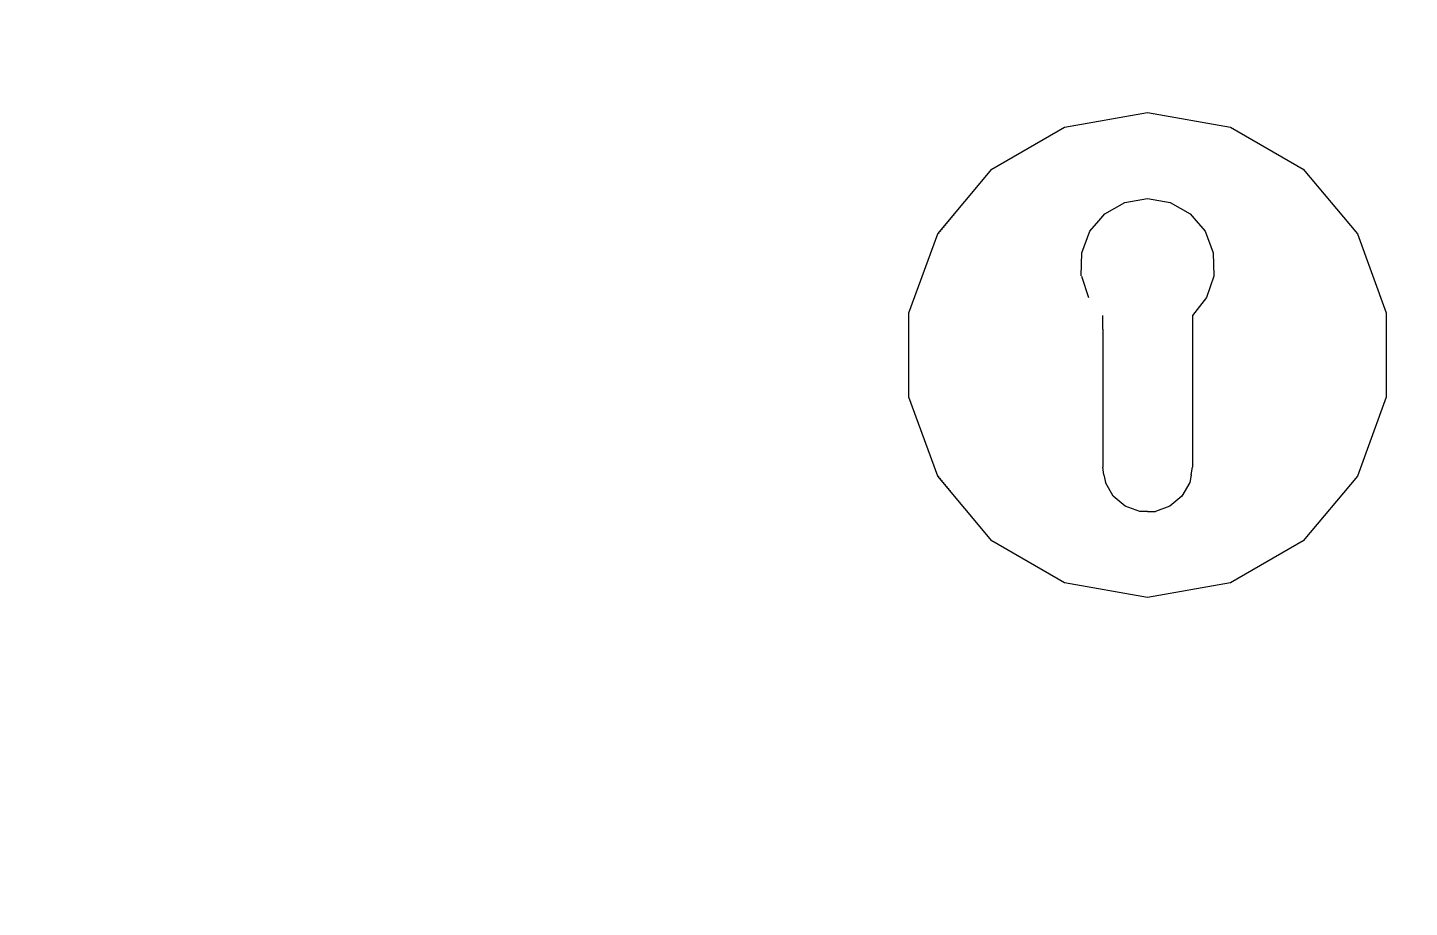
# Model space of a CAD drawing. Header units: millimetres. Extents: x -310 to 171125, y -3027 to 55843.
# Drawn here: x 132782.4 to 132936.4, y 42034.1 to 42132.1 of the extents above; entities that cross this region are included whole.
import ezdxf

# ---------------------------------------------------------------- set-up
doc = ezdxf.new("R2010")
doc.units = ezdxf.units.MM
doc.header["$MEASUREMENT"] = 0
doc.set_wipeout_variables(frame=1)
doc.linetypes.add('Wipeout_Contour', pattern=[1000, 0, -1000])
doc.layers.add('Dimensioning - General', color=7, linetype='Continuous')
doc.layers.add('Structural - Bearing', color=7, linetype='Continuous')
for name, color, linetype, lineweight, true_color in [('Dimensioning - General_Pen_No__61', 7, 'Continuous', 20, 0x6a6a6a), ('Dimensioning - General_Pen_No__88', 7, 'Continuous', 20, 0xfd4435), ('Structural - Bearing_Pen_No__82', 7, 'Continuous', 20, 0xaaaaaa)]:
    doc.layers.add(name, color=color, linetype=linetype, lineweight=lineweight, true_color=true_color)
doc.layers.get('0').off()
doc.styles.add('GENERATED_STYLE_6', font='calibril.ttf')
doc.dimstyles.new('GENERATED_STYLE__1', dxfattribs={"dimtxt": 195.999997, "dimasz": 106.4, "dimexe": 0.18, "dimexo": 0.0625, "dimgap": 0.09, "dimtad": 1, "dimdec": 0, "dimlfac": 0.1, "dimzin": 0, "dimdsep": 46, "dimtxsty": 'GENERATED_STYLE_6', "dimblk": 'ARROWHEAD_2', "dimblk1": 'ARROWHEAD_2', "dimblk2": 'ARROWHEAD_2', "dimcen": 0.09, "dimse1": 1, "dimse2": 1, "dimclrd": 256, "dimclre": 256, "dimclrt": 256, "dimadec": 0, "dimazin": 0, "dimtfac": 1, "dimtdec": 4, "dimtmove": 0, "dimatfit": 3, "dimfxl": 1, "dimtolj": 1, "dimtzin": 0, "dimarcsym": 0})

# ---------------------------------------------------------------- blocks, each defined once
blk = doc.blocks.new('*D101')
at = {"layer": 'Dimensioning - General_Pen_No__61', "color": 251, "linetype": 'Continuous', "lineweight": 20, "true_color": 0x6a6a6a, "transparency": 16777216}
for p, q in [((134582.88, 43836.02), (134722.88, 43755.19)), ((134757.88, 43795.6), (134547.88, 43795.6)), ((134652.88, 41095.6), (134652.88, 43795.6)), ((134582.88, 41136.02), (134722.88, 41055.19)), ((134757.88, 41095.6), (134547.88, 41095.6))]:
    blk.add_line(p, q, dxfattribs=at)
at = {"layer": 'Dimensioning - General_Pen_No__88', "color": 20, "lineweight": 20, "true_color": 0xfd4435, "transparency": 16777216, "char_height": 196, "attachment_point": 7, "rotation": 90, "style": 'GENERATED_STYLE_6'}
for s, insert in [('\\A1;{\\pql;\\fCalibri Light|b0|i0|c0|p34;20}', (134613.68, 43437.36)), ('\\A1;{\\pql;\\fCalibri Light|b0|i0|c0|p34;270}', (134613.68, 42207.27))]:
    blk.add_mtext(s, dxfattribs=dict(at, insert=insert))
blk = doc.blocks.new('ARROWHEAD_2')
at = {"color": 0, "linetype": 'Continuous', "lineweight": 0}
for p, q in [((-0.3781, -0.655), (0.3781, 0.655)), ((0, 0), (-1, 0))]:
    blk.add_line(p, q, dxfattribs=at)
blk = doc.blocks.new('*D144')
at = {"layer": 'Dimensioning - General_Pen_No__61', "color": 251, "linetype": 'Continuous', "lineweight": 20, "true_color": 0x6a6a6a, "transparency": 16777216}
for p, q in [((135132.88, 43836.02), (135272.88, 43755.19)), ((135307.88, 43795.6), (135097.88, 43795.6)), ((135202.88, 41095.6), (135202.88, 43795.6)), ((135132.88, 41136.02), (135272.88, 41055.19)), ((135307.88, 41095.6), (135097.88, 41095.6))]:
    blk.add_line(p, q, dxfattribs=at)
at = {"layer": 'Dimensioning - General_Pen_No__88', "color": 20, "lineweight": 20, "true_color": 0xfd4435, "transparency": 16777216, "char_height": 196, "attachment_point": 7, "rotation": 90, "style": 'GENERATED_STYLE_6'}
for s, insert in [('\\A1;{\\pql;\\fCalibri Light|b0|i0|c0|p34;20}', (135163.68, 43437.36)), ('\\A1;{\\pql;\\fCalibri Light|b0|i0|c0|p34;270}', (135163.68, 42207.27))]:
    blk.add_mtext(s, dxfattribs=dict(at, insert=insert))
blk = doc.blocks.new('*D164')
at = {"layer": 'Dimensioning - General_Pen_No__61', "color": 251, "linetype": 'Continuous', "lineweight": 20, "true_color": 0x6a6a6a, "transparency": 16777216}
for p, q in [((135682.88, 44036.02), (135822.88, 43955.19)), ((135857.88, 43995.6), (135647.88, 43995.6)), ((135752.88, 41095.6), (135752.88, 43995.6)), ((135682.88, 41136.02), (135822.88, 41055.19)), ((135857.88, 41095.6), (135647.88, 41095.6))]:
    blk.add_line(p, q, dxfattribs=at)
at = {"layer": 'Dimensioning - General_Pen_No__88', "color": 20, "lineweight": 20, "true_color": 0xfd4435, "transparency": 16777216, "insert": (135713.68, 42307.27), "char_height": 196, "attachment_point": 7, "rotation": 90, "style": 'GENERATED_STYLE_6'}
blk.add_mtext('\\A1;{\\pql;\\fCalibri Light|b0|i0|c0|p34;290}', dxfattribs=at)

msp = doc.modelspace()

# ---------------------------------------------------------------- wipeouts: each hides what was drawn before it
at = {"color": 254, "linetype": 'Wipeout_Contour', "lineweight": 0, "ltscale": 975872.435495}
msp.add_wipeout([(132900.79, 42109.39), (132901.78, 42110.53), (132898.01, 42120.88), (132889.92, 42116.21), (132899.84, 42104.39), (132899.82, 42104.44), (132899.88, 42107)], dxfattribs=at).dxf.layer = 'Structural - Bearing'

# ---------------------------------------------------------------- next in the draw order: wipeouts: each hides what was drawn before it
at = {"color": 254, "linetype": 'Wipeout_Contour', "lineweight": 0, "ltscale": 836440.456988}
msp.add_wipeout([(132900.63, 42102.02), (132899.84, 42104.39), (132889.92, 42116.21), (132883.91, 42109.05), (132902.21, 42098.49), (132902.21, 42100)], dxfattribs=at).dxf.layer = 'Structural - Bearing'

# ---------------------------------------------------------------- next in the draw order: wipeouts: each hides what was drawn before it
at = {"color": 254, "linetype": 'Wipeout_Contour', "lineweight": 0, "ltscale": 836499.937575}
msp.add_wipeout([(132904.69, 42112.59), (132907.21, 42113.03), (132907.21, 42122.5), (132898.01, 42120.88), (132901.78, 42110.53), (132902.46, 42111.33)], dxfattribs=at).dxf.layer = 'Structural - Bearing'

# ---------------------------------------------------------------- next in the draw order: wipeouts: each hides what was drawn before it
at = {"color": 254, "linetype": 'Wipeout_Contour', "lineweight": 0, "ltscale": 836542.872261}
msp.add_wipeout([(132911.95, 42111.33), (132912.64, 42110.53), (132916.41, 42120.88), (132907.21, 42122.5), (132907.21, 42113.03), (132909.73, 42112.59)], dxfattribs=at).dxf.layer = 'Structural - Bearing'
at = {"color": 254, "linetype": 'Wipeout_Contour', "lineweight": 0, "ltscale": 557634.631497}
msp.add_wipeout([(132889.85, 42116.29), (132889.92, 42116.21), (132898.01, 42120.88), (132897.97, 42120.98)], dxfattribs=at).dxf.layer = 'Structural - Bearing'

# ---------------------------------------------------------------- next in the draw order: wipeouts: each hides what was drawn before it
at = {"color": 254, "linetype": 'Wipeout_Contour', "lineweight": 0, "ltscale": 557671.468547}
msp.add_wipeout([(132897.97, 42120.98), (132898.01, 42120.88), (132907.21, 42122.5), (132907.21, 42122.6)], dxfattribs=at).dxf.layer = 'Structural - Bearing'
at = {"color": 254, "linetype": 'Wipeout_Contour', "lineweight": 0, "ltscale": 975990.721185}
msp.add_wipeout([(132914.6, 42104.44), (132914.58, 42104.39), (132924.5, 42116.21), (132916.41, 42120.88), (132912.64, 42110.53), (132913.62, 42109.39), (132914.54, 42107)], dxfattribs=at).dxf.layer = 'Structural - Bearing'
at = {"color": 254, "linetype": 'Wipeout_Contour', "lineweight": 0, "ltscale": 557600.547599}
msp.add_wipeout([(132883.83, 42109.1), (132883.91, 42109.05), (132889.92, 42116.21), (132889.85, 42116.29)], dxfattribs=at).dxf.layer = 'Structural - Bearing'

# ---------------------------------------------------------------- next in the draw order: linework, layer by layer
at = {"layer": 'Structural - Bearing_Pen_No__82', "color": 253, "linetype": 'Continuous', "lineweight": 20, "true_color": 0xaaaaaa}
msp.add_line((132889.85, 42116.29), (132897.97, 42120.98), dxfattribs=at)

# ---------------------------------------------------------------- next in the draw order: wipeouts: each hides what was drawn before it
at = {"color": 254, "linetype": 'Wipeout_Contour', "lineweight": 0, "ltscale": 557706.622552}
msp.add_wipeout([(132907.21, 42122.6), (132907.21, 42122.5), (132916.41, 42120.88), (132916.44, 42120.98)], dxfattribs=at).dxf.layer = 'Structural - Bearing'
at = {"color": 254, "linetype": 'Wipeout_Contour', "lineweight": 0, "ltscale": 836565.624961}
msp.add_wipeout([(132913.79, 42102.02), (132912.21, 42100), (132912.21, 42098.49), (132930.5, 42109.05), (132924.5, 42116.21), (132914.58, 42104.39)], dxfattribs=at).dxf.layer = 'Structural - Bearing'
at = {"color": 254, "linetype": 'Wipeout_Contour', "lineweight": 0, "ltscale": 557606.779489}
msp.add_wipeout([(132902.21, 42098.49), (132883.91, 42109.05), (132880.72, 42100.28), (132902.21, 42096.49)], dxfattribs=at).dxf.layer = 'Structural - Bearing'

# ---------------------------------------------------------------- next in the draw order: linework, layer by layer
at = {"layer": 'Structural - Bearing_Pen_No__82', "color": 253, "linetype": 'Continuous', "lineweight": 20, "true_color": 0xaaaaaa}
msp.add_line((132897.97, 42120.98), (132907.21, 42122.6), dxfattribs=at)

# ---------------------------------------------------------------- next in the draw order: wipeouts: each hides what was drawn before it
at = {"color": 254, "linetype": 'Wipeout_Contour', "lineweight": 0, "ltscale": 557735.840798}
msp.add_wipeout([(132916.44, 42120.98), (132916.41, 42120.88), (132924.5, 42116.21), (132924.56, 42116.29)], dxfattribs=at).dxf.layer = 'Structural - Bearing'
at = {"color": 254, "linetype": 'Wipeout_Contour', "lineweight": 0, "ltscale": 557597.426989}
msp.add_wipeout([(132902.21, 42096.49), (132880.72, 42100.28), (132880.72, 42090.93), (132902.21, 42094.72)], dxfattribs=at).dxf.layer = 'Structural - Bearing'

# ---------------------------------------------------------------- next in the draw order: linework, layer by layer
at = {"layer": 'Structural - Bearing_Pen_No__82', "color": 253, "linetype": 'Continuous', "lineweight": 20, "true_color": 0xaaaaaa}
msp.add_line((132907.21, 42122.6), (132916.44, 42120.98), dxfattribs=at)

# ---------------------------------------------------------------- next in the draw order: wipeouts: each hides what was drawn before it
at = {"color": 254, "linetype": 'Wipeout_Contour', "lineweight": 0, "ltscale": 557573.328693}
msp.add_wipeout([(132880.62, 42100.29), (132880.72, 42100.28), (132883.91, 42109.05), (132883.83, 42109.1)], dxfattribs=at).dxf.layer = 'Structural - Bearing'
at = {"color": 254, "linetype": 'Wipeout_Contour', "lineweight": 0, "ltscale": 557593.884201}
msp.add_wipeout([(132902.21, 42094.72), (132880.72, 42090.93), (132883.91, 42082.15), (132902.21, 42092.72)], dxfattribs=at).dxf.layer = 'Structural - Bearing'

# ---------------------------------------------------------------- next in the draw order: linework, layer by layer
at = {"layer": 'Structural - Bearing_Pen_No__82', "color": 253, "linetype": 'Continuous', "lineweight": 20, "true_color": 0xaaaaaa}
msp.add_line((132883.83, 42109.1), (132889.85, 42116.29), dxfattribs=at)

# ---------------------------------------------------------------- next in the draw order: wipeouts: each hides what was drawn before it
at = {"color": 254, "linetype": 'Wipeout_Contour', "lineweight": 0, "ltscale": 557556.263391}
msp.add_wipeout([(132880.62, 42090.92), (132880.72, 42090.93), (132880.72, 42100.28), (132880.62, 42100.29)], dxfattribs=at).dxf.layer = 'Structural - Bearing'
at = {"color": 254, "linetype": 'Wipeout_Contour', "lineweight": 0, "ltscale": 557596.046914}
msp.add_wipeout([(132902.21, 42092.72), (132883.91, 42082.15), (132889.92, 42075), (132902.21, 42089.65)], dxfattribs=at).dxf.layer = 'Structural - Bearing'

# ---------------------------------------------------------------- next in the draw order: linework, layer by layer
at = {"layer": 'Structural - Bearing_Pen_No__82', "color": 253, "linetype": 'Continuous', "lineweight": 20, "true_color": 0xaaaaaa}
msp.add_line((132880.62, 42100.29), (132883.83, 42109.1), dxfattribs=at)

# ---------------------------------------------------------------- next in the draw order: wipeouts: each hides what was drawn before it
at = {"color": 254, "linetype": 'Wipeout_Contour', "lineweight": 0, "ltscale": 557551.400201}
msp.add_wipeout([(132883.83, 42082.1), (132883.91, 42082.15), (132880.72, 42090.93), (132880.62, 42090.92)], dxfattribs=at).dxf.layer = 'Structural - Bearing'
at = {"color": 254, "linetype": 'Wipeout_Contour', "lineweight": 0, "ltscale": 697007.903399}
msp.add_wipeout([(132889.92, 42075), (132898.01, 42070.33), (132902.35, 42082.27), (132902.21, 42083.1), (132902.21, 42089.65)], dxfattribs=at).dxf.layer = 'Structural - Bearing'

# ---------------------------------------------------------------- next in the draw order: linework, layer by layer
at = {"layer": 'Structural - Bearing_Pen_No__82', "color": 253, "linetype": 'Continuous', "lineweight": 20, "true_color": 0xaaaaaa}
msp.add_line((132880.62, 42090.92), (132880.62, 42100.29), dxfattribs=at)

# ---------------------------------------------------------------- next in the draw order: wipeouts: each hides what was drawn before it
at = {"color": 254, "linetype": 'Wipeout_Contour', "lineweight": 0, "ltscale": 557559.334804}
msp.add_wipeout([(132889.85, 42074.92), (132889.92, 42075), (132883.91, 42082.15), (132883.83, 42082.1)], dxfattribs=at).dxf.layer = 'Structural - Bearing'

# ---------------------------------------------------------------- next in the draw order: linework, layer by layer
at = {"layer": 'Structural - Bearing_Pen_No__82', "color": 253, "linetype": 'Continuous', "lineweight": 20, "true_color": 0xaaaaaa}
msp.add_line((132883.83, 42082.1), (132880.62, 42090.92), dxfattribs=at)

# ---------------------------------------------------------------- next in the draw order: wipeouts: each hides what was drawn before it
at = {"color": 254, "linetype": 'Wipeout_Contour', "lineweight": 0, "ltscale": 557579.107456}
msp.add_wipeout([(132897.97, 42070.23), (132898.01, 42070.33), (132889.92, 42075), (132889.85, 42074.92)], dxfattribs=at).dxf.layer = 'Structural - Bearing'

# ---------------------------------------------------------------- next in the draw order: linework, layer by layer
at = {"layer": 'Structural - Bearing_Pen_No__82', "color": 253, "linetype": 'Continuous', "lineweight": 20, "true_color": 0xaaaaaa}
msp.add_line((132889.85, 42074.92), (132883.83, 42082.1), dxfattribs=at)

# ---------------------------------------------------------------- next in the draw order: wipeouts: each hides what was drawn before it
at = {"color": 254, "linetype": 'Wipeout_Contour', "lineweight": 0, "ltscale": 1115244.970833824}
msp.add_wipeout([(132906.34, 42078.18), (132904.71, 42078.77), (132903.38, 42079.89), (132902.51, 42081.39), (132902.35, 42082.27), (132898.01, 42070.33), (132907.21, 42068.7), (132907.21, 42078.18)], dxfattribs=at).dxf.layer = 'Structural - Bearing'

# ---------------------------------------------------------------- next in the draw order: wipeouts: each hides what was drawn before it
at = {"color": 254, "linetype": 'Wipeout_Contour', "lineweight": 0, "ltscale": 557608.332174}
msp.add_wipeout([(132907.21, 42068.6), (132907.21, 42068.7), (132898.01, 42070.33), (132897.97, 42070.23)], dxfattribs=at).dxf.layer = 'Structural - Bearing'

# ---------------------------------------------------------------- next in the draw order: linework, layer by layer
at = {"layer": 'Structural - Bearing_Pen_No__82', "color": 253, "linetype": 'Continuous', "lineweight": 20, "true_color": 0xaaaaaa}
msp.add_line((132897.97, 42070.23), (132889.85, 42074.92), dxfattribs=at)

# ---------------------------------------------------------------- next in the draw order: wipeouts: each hides what was drawn before it
at = {"color": 254, "linetype": 'Wipeout_Contour', "lineweight": 0, "ltscale": 1115296.699761676}
msp.add_wipeout([(132911.91, 42081.39), (132911.04, 42079.89), (132909.71, 42078.77), (132908.08, 42078.18), (132907.21, 42078.18), (132907.21, 42068.7), (132916.41, 42070.33), (132912.06, 42082.27)], dxfattribs=at).dxf.layer = 'Structural - Bearing'

# ---------------------------------------------------------------- next in the draw order: wipeouts: each hides what was drawn before it
at = {"color": 254, "linetype": 'Wipeout_Contour', "lineweight": 0, "ltscale": 557643.490044}
msp.add_wipeout([(132916.44, 42070.23), (132916.41, 42070.33), (132907.21, 42068.7), (132907.21, 42068.6)], dxfattribs=at).dxf.layer = 'Structural - Bearing'

# ---------------------------------------------------------------- next in the draw order: linework, layer by layer
at = {"layer": 'Structural - Bearing_Pen_No__82', "color": 253, "linetype": 'Continuous', "lineweight": 20, "true_color": 0xaaaaaa}
msp.add_line((132907.21, 42068.6), (132897.97, 42070.23), dxfattribs=at)

# ---------------------------------------------------------------- next in the draw order: wipeouts: each hides what was drawn before it
at = {"color": 254, "linetype": 'Wipeout_Contour', "lineweight": 0, "ltscale": 697088.884254}
msp.add_wipeout([(132916.41, 42070.33), (132924.5, 42075), (132912.21, 42089.65), (132912.21, 42083.1), (132912.06, 42082.27)], dxfattribs=at).dxf.layer = 'Structural - Bearing'

# ---------------------------------------------------------------- next in the draw order: wipeouts: each hides what was drawn before it
at = {"color": 254, "linetype": 'Wipeout_Contour', "lineweight": 0, "ltscale": 557693.1275}
msp.add_wipeout([(132912.21, 42089.65), (132924.5, 42075), (132930.5, 42082.15), (132912.21, 42092.72)], dxfattribs=at).dxf.layer = 'Structural - Bearing'

# ---------------------------------------------------------------- next in the draw order: wipeouts: each hides what was drawn before it
at = {"color": 254, "linetype": 'Wipeout_Contour', "lineweight": 0, "ltscale": 557708.163199}
msp.add_wipeout([(132912.21, 42092.72), (132930.5, 42082.15), (132933.7, 42090.93), (132912.21, 42094.72)], dxfattribs=at).dxf.layer = 'Structural - Bearing'
at = {"color": 254, "linetype": 'Wipeout_Contour', "lineweight": 0, "ltscale": 557680.326529}
msp.add_wipeout([(132924.56, 42074.92), (132924.5, 42075), (132916.41, 42070.33), (132916.44, 42070.23)], dxfattribs=at).dxf.layer = 'Structural - Bearing'

# ---------------------------------------------------------------- next in the draw order: linework, layer by layer
at = {"layer": 'Structural - Bearing_Pen_No__82', "color": 253, "linetype": 'Continuous', "lineweight": 20, "true_color": 0xaaaaaa}
msp.add_line((132916.44, 42070.23), (132907.21, 42068.6), dxfattribs=at)

# ---------------------------------------------------------------- next in the draw order: wipeouts: each hides what was drawn before it
at = {"color": 254, "linetype": 'Wipeout_Contour', "lineweight": 0, "ltscale": 557717.512878}
msp.add_wipeout([(132912.21, 42094.72), (132933.7, 42090.93), (132933.7, 42100.28), (132912.21, 42096.49)], dxfattribs=at).dxf.layer = 'Structural - Bearing'
at = {"color": 254, "linetype": 'Wipeout_Contour', "lineweight": 0, "ltscale": 557714.405704}
msp.add_wipeout([(132930.59, 42082.1), (132930.5, 42082.15), (132924.5, 42075), (132924.56, 42074.92)], dxfattribs=at).dxf.layer = 'Structural - Bearing'

# ---------------------------------------------------------------- next in the draw order: linework, layer by layer
at = {"layer": 'Structural - Bearing_Pen_No__82', "color": 253, "linetype": 'Continuous', "lineweight": 20, "true_color": 0xaaaaaa}
msp.add_line((132924.56, 42074.92), (132916.44, 42070.23), dxfattribs=at)

# ---------------------------------------------------------------- next in the draw order: wipeouts: each hides what was drawn before it
at = {"color": 254, "linetype": 'Wipeout_Contour', "lineweight": 0, "ltscale": 557721.054784}
msp.add_wipeout([(132912.21, 42096.49), (132933.7, 42100.28), (132930.5, 42109.05), (132912.21, 42098.49)], dxfattribs=at).dxf.layer = 'Structural - Bearing'
at = {"color": 254, "linetype": 'Wipeout_Contour', "lineweight": 0, "ltscale": 557741.61794}
msp.add_wipeout([(132933.8, 42090.92), (132933.7, 42090.93), (132930.5, 42082.15), (132930.59, 42082.1)], dxfattribs=at).dxf.layer = 'Structural - Bearing'

# ---------------------------------------------------------------- next in the draw order: linework, layer by layer
at = {"layer": 'Structural - Bearing_Pen_No__82', "color": 253, "linetype": 'Continuous', "lineweight": 20, "true_color": 0xaaaaaa}
msp.add_line((132930.59, 42082.1), (132924.56, 42074.92), dxfattribs=at)

# ---------------------------------------------------------------- next in the draw order: wipeouts: each hides what was drawn before it
at = {"color": 254, "linetype": 'Wipeout_Contour', "lineweight": 0, "ltscale": 557755.607389}
msp.add_wipeout([(132924.56, 42116.29), (132924.5, 42116.21), (132930.5, 42109.05), (132930.59, 42109.1)], dxfattribs=at).dxf.layer = 'Structural - Bearing'
at = {"color": 254, "linetype": 'Wipeout_Contour', "lineweight": 0, "ltscale": 3764212.63118124}
msp.add_wipeout([(132899.88, 42107), (132899.82, 42104.44), (132900.63, 42102.02), (132902.21, 42100), (132902.21, 42083.1), (132902.51, 42081.39), (132903.38, 42079.89), (132904.71, 42078.77), (132906.34, 42078.18), (132908.08, 42078.18), (132909.71, 42078.77), (132911.04, 42079.89), (132911.91, 42081.39), (132912.21, 42083.1), (132912.21, 42100), (132913.79, 42102.02), (132914.58, 42104.39), (132914.6, 42104.44), (132914.54, 42107), (132913.62, 42109.39), (132912.64, 42110.53), (132911.95, 42111.33), (132909.73, 42112.59), (132907.21, 42113.03), (132904.69, 42112.59), (132902.46, 42111.33), (132900.79, 42109.39)], dxfattribs=at).dxf.layer = 'Structural - Bearing'
at = {"color": 254, "linetype": 'Wipeout_Contour', "lineweight": 0, "ltscale": 557758.677704}
msp.add_wipeout([(132933.8, 42100.29), (132933.7, 42100.28), (132933.7, 42090.93), (132933.8, 42090.92)], dxfattribs=at).dxf.layer = 'Structural - Bearing'

# ---------------------------------------------------------------- next in the draw order: linework, layer by layer
at = {"layer": 'Structural - Bearing_Pen_No__82', "color": 253, "linetype": 'Continuous', "lineweight": 20, "true_color": 0xaaaaaa}
for p, q in [((132916.44, 42120.98), (132924.56, 42116.29)), ((132902.46, 42111.33), (132904.69, 42112.59)), ((132904.69, 42112.59), (132907.21, 42113.03)), ((132907.21, 42113.03), (132909.73, 42112.59)), ((132909.73, 42112.59), (132911.95, 42111.33)), ((132901.78, 42110.53), (132902.46, 42111.33)), ((132911.95, 42111.33), (132912.64, 42110.53)), ((132900.79, 42109.39), (132901.78, 42110.53)), ((132912.64, 42110.53), (132913.62, 42109.39)), ((132899.88, 42107), (132900.79, 42109.39)), ((132913.62, 42109.39), (132914.54, 42107)), ((132899.82, 42104.44), (132899.88, 42107)), ((132914.54, 42107), (132914.6, 42104.44)), ((132899.84, 42104.39), (132900.63, 42102.02)), ((132914.58, 42104.39), (132913.79, 42102.02)), ((132913.79, 42102.02), (132912.21, 42100)), ((132902.21, 42098.49), (132902.21, 42100)), ((132912.21, 42100), (132912.21, 42098.49)), ((132902.21, 42098.49), (132902.21, 42096.49)), ((132912.21, 42098.49), (132912.21, 42096.49)), ((132902.21, 42096.49), (132902.21, 42094.72)), ((132912.21, 42096.49), (132912.21, 42094.72)), ((132902.21, 42094.72), (132902.21, 42092.72)), ((132912.21, 42094.72), (132912.21, 42092.72)), ((132902.21, 42092.72), (132902.21, 42089.65)), ((132912.21, 42092.72), (132912.21, 42089.65)), ((132902.21, 42089.65), (132902.21, 42083.1)), ((132912.21, 42089.65), (132912.21, 42083.1)), ((132933.8, 42090.92), (132930.59, 42082.1)), ((132902.35, 42082.27), (132902.21, 42083.1)), ((132902.35, 42082.27), (132902.51, 42081.39)), ((132912.06, 42082.27), (132911.91, 42081.39)), ((132912.06, 42082.27), (132912.21, 42083.1)), ((132903.38, 42079.89), (132902.51, 42081.39)), ((132911.91, 42081.39), (132911.04, 42079.89)), ((132904.71, 42078.77), (132903.38, 42079.89)), ((132906.34, 42078.18), (132904.71, 42078.77)), ((132909.71, 42078.77), (132908.08, 42078.18)), ((132911.04, 42079.89), (132909.71, 42078.77)), ((132907.21, 42078.18), (132906.34, 42078.18)), ((132907.21, 42078.18), (132908.08, 42078.18))]:
    msp.add_line(p, q, dxfattribs=at)

# ---------------------------------------------------------------- next in the draw order: wipeouts: each hides what was drawn before it
at = {"color": 254, "linetype": 'Wipeout_Contour', "lineweight": 0, "ltscale": 557763.539177}
msp.add_wipeout([(132930.59, 42109.1), (132930.5, 42109.05), (132933.7, 42100.28), (132933.8, 42100.29)], dxfattribs=at).dxf.layer = 'Structural - Bearing'

# ---------------------------------------------------------------- next in the draw order: linework, layer by layer
at = {"layer": 'Structural - Bearing_Pen_No__82', "color": 253, "linetype": 'Continuous', "lineweight": 20, "true_color": 0xaaaaaa}
for p, q in [((132924.56, 42116.29), (132930.59, 42109.1)), ((132930.59, 42109.1), (132933.8, 42100.29)), ((132933.8, 42100.29), (132933.8, 42090.92))]:
    msp.add_line(p, q, dxfattribs=at)

# ---------------------------------------------------------------- next in the draw order: dimensions: what is measured, and where the dimension line sits
at = {"layer": 'Dimensioning - General', "color": 251, "linetype": 'Continuous', "lineweight": 20, "true_color": 0x6a6a6a}
for base, p1, p2, picture, middle in [((135752.88, 43995.6), (109267.83, 41095.6), (109259.05, 43995.6), '*D164', (135615.68, 42531.4)), ((135202.88, 43795.6), (106894.99, 41095.6), (106886.54, 43795.6), '*D144', (135065.68, 42431.4)), ((134652.88, 43795.6), (107364.58, 41095.6), (107311.05, 43795.6), '*D101', (134515.68, 42431.4))]:
    dim = msp.add_linear_dim(base=base, p1=p1, p2=p2, angle=90, dimstyle='GENERATED_STYLE__1', dxfattribs=at)
    dim.commit()
    dim.dimension.update_dxf_attribs({"geometry": picture, "text_midpoint": middle, "dimtype": 160, "text_rotation": 90})

doc.saveas('drawing.dxf')
